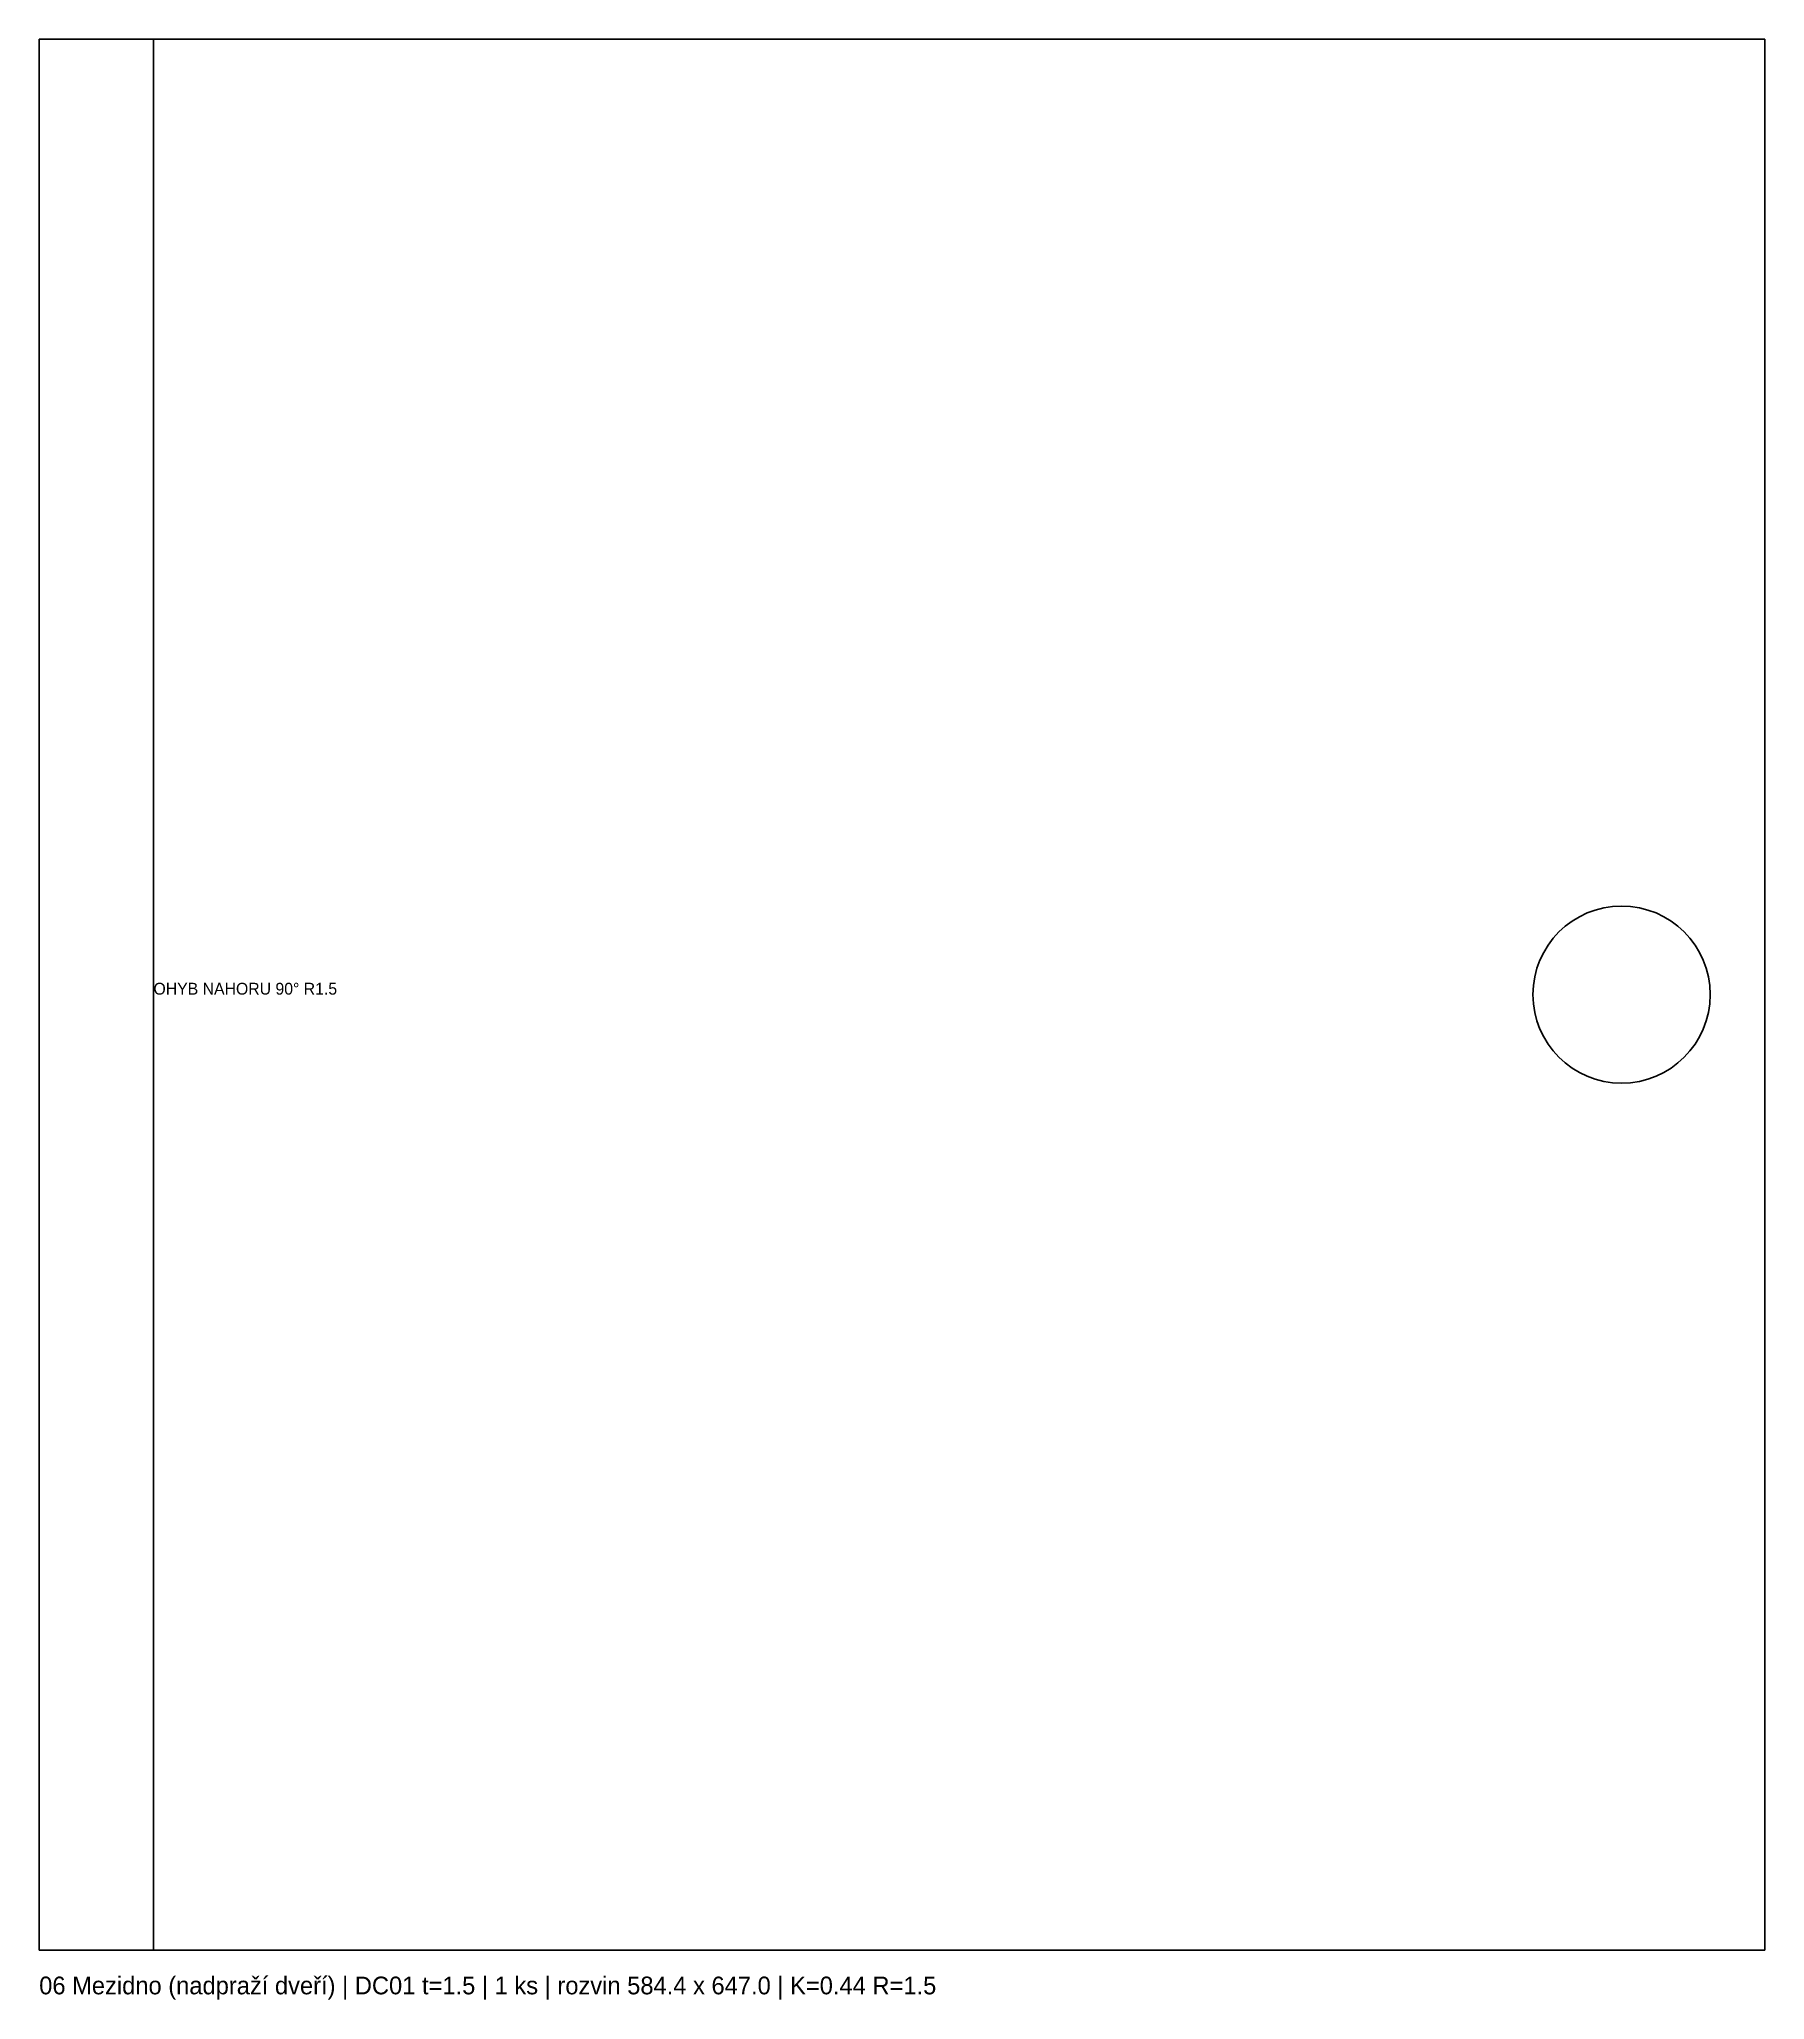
# Model space of a CAD drawing. Header units: millimetres. Extents: x 0 to 584, y -17 to 647.
import ezdxf

# ---------------------------------------------------------------- set-up
doc = ezdxf.new("R2010")
doc.units = ezdxf.units.MM
for name, color, linetype in [('BEND', 1, 'Continuous'), ('CUT', 7, 'CONTINUOUS'), ('TEXT', 3, 'CONTINUOUS')]:
    doc.layers.add(name, color=color, linetype=linetype)

msp = doc.modelspace()

# ---------------------------------------------------------------- linework, layer by layer
at = {"layer": 'BEND'}
msp.add_line((38.7, 0), (38.7, 647), dxfattribs=at)
at = {"layer": 'CUT'}
for p, q in [((0, 647), (584.39, 647)), ((0, 0), (0, 647)), ((584.39, 647), (584.39, 0)), ((584.39, 0), (0, 0))]:
    msp.add_line(p, q, dxfattribs=at)
msp.add_circle((535.89, 323.5), 30, dxfattribs=at)

# ---------------------------------------------------------------- texts
at = {"layer": 'TEXT'}
for s, height, p in [('OHYB NAHORU 90° R1.5', 4, (38.7, 323.5)), ('06 Mezidno (nadpraží dveří) | DC01 t=1.5 | 1 ks | rozvin 584.4 x 647.0 | K=0.44 R=1.5', 6, (0, -15))]:
    msp.add_text(s, height=height, dxfattribs=at).set_placement(p)

doc.saveas('drawing.dxf')
